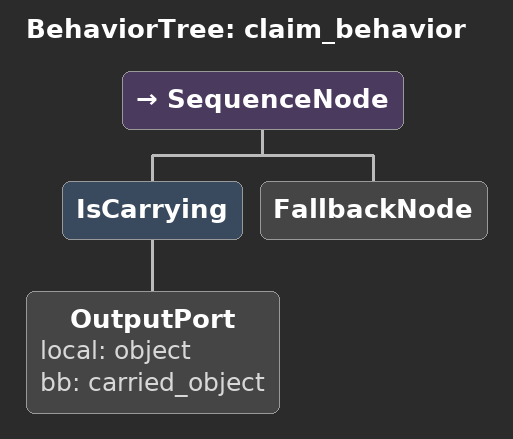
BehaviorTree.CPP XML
<root main_tree="MainTree" BTPY_format="1">
    <BehaviorTree ID="claim_behavior">
        <SequenceNode>
            <IsCarrying>
                <OutputPort local="object" bb="carried_object" />
            </IsCarrying>
            <FallbackNode>

            </FallbackNode>
        </SequenceNode>
    </BehaviorTree>
</root>
